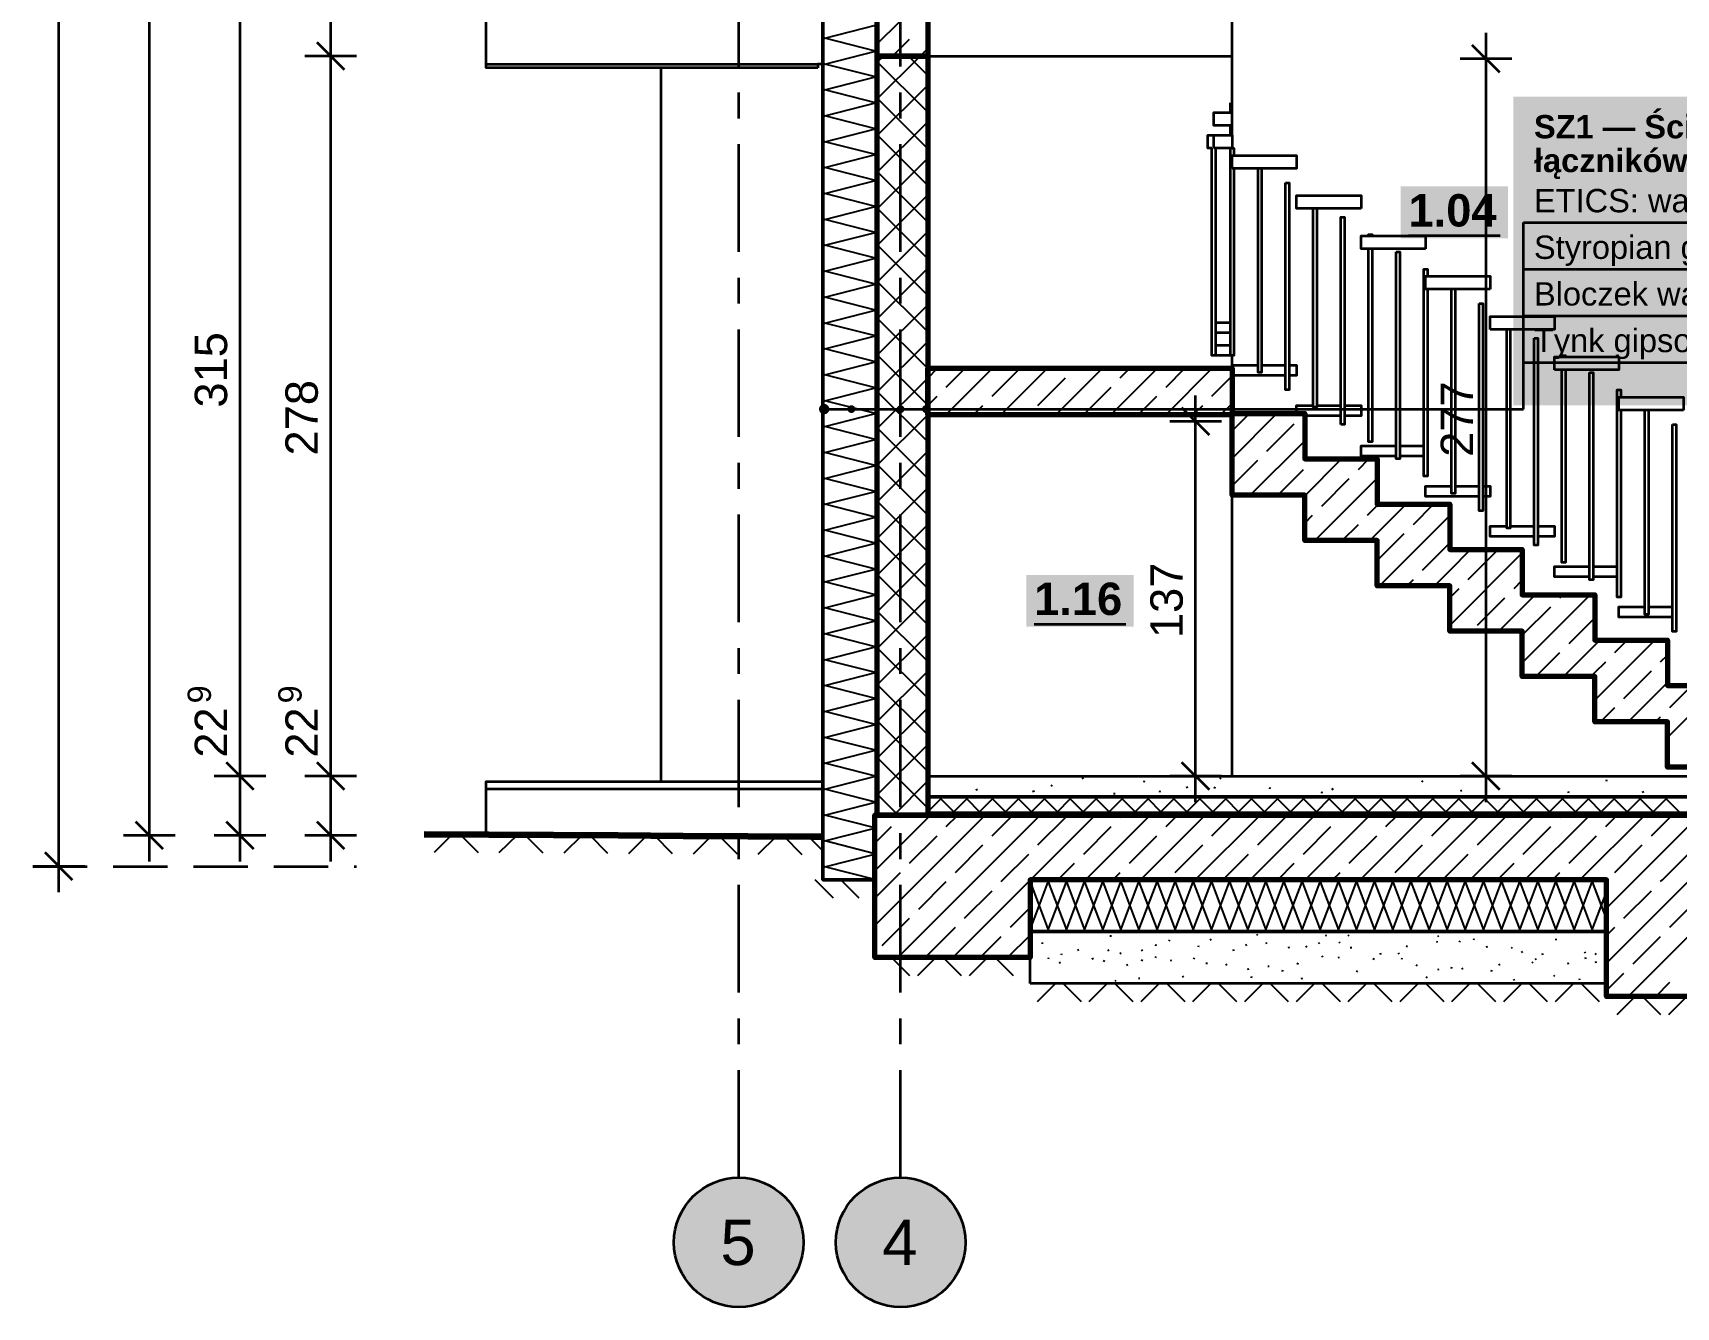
# Model space of a CAD drawing. Header units: metres. Extents: x -12.4 to 53.1, y -2.2 to 12.7.
# Drawn here: x -12.1 to -5.76, y -2.05 to 2.87 of the extents above; entities that cross this region are included whole.
import ezdxf

# ---------------------------------------------------------------- set-up
doc = ezdxf.new("R2010")
doc.units = ezdxf.units.M
doc.linetypes.add('KRESKOWA', pattern=[5.25, 4.2, -1.05])
doc.linetypes.add('PUNKTOWA', pattern=[10.5, 8.4, -1.05, 0, -1.05])
for name, color, linetype, lineweight in [('A-FUNDAMENTY', 7, 'Continuous', 50), ('A-IZOL-WODNA', 5, 'Continuous', 100), ('A-KRESKOWANIE', 8, 'Continuous', 18), ('A-MASKA', 7, 'Continuous', 18), ('A-OPISY', 2, 'Continuous', 25), ('A-OSIE', 1, 'PUNKTOWA', 25), ('A-POMIESZCZENIA', 2, 'Continuous', 25), ('A-SCIANY-IZOL', 4, 'Continuous', 35), ('A-SCIANY-KONSTR', 7, 'Continuous', 50), ('A-STROPY', 7, 'Continuous', 50), ('A-TEREN', 32, 'Continuous', 50), ('A-WARSTWY', 8, 'Continuous', 25), ('A-WIDOK', 7, 'Continuous', 25), ('A-WYMIARY', 1, 'Continuous', 25)]:
    doc.layers.add(name, color=color, linetype=linetype, lineweight=lineweight)
doc.styles.add('PL_ARIAL', font='arial.ttf')
doc.styles.add('PL_ARIAL_B', font='arialbd.ttf')

msp = doc.modelspace()

# ---------------------------------------------------------------- hatches: boundary and pattern name
at = {"layer": 'A-MASKA', "true_color": 0xffffff}
for points in [[(-6.3225, 2.4257), (-1.2278, 2.4257), (-1.2278, 2.5705), (-6.3225, 2.5705)], [(-6.3225, 2.2952), (-4.1576, 2.2952), (-4.1576, 2.44), (-6.3225, 2.44)], [(-6.3225, 2.1402), (-0.9696, 2.1402), (-0.9696, 2.285), (-6.3225, 2.285)], [(-6.3225, 1.9602), (-2.6744, 1.9602), (-2.6744, 2.105), (-6.3225, 2.105)], [(-6.3225, 1.7802), (-1.2272, 1.7802), (-1.2272, 1.925), (-6.3225, 1.925)], [(-6.3225, 1.6002), (-4.3537, 1.6002), (-4.3537, 1.745), (-6.3225, 1.745)]]:
    msp.add_hatch(color=7, dxfattribs=at).paths.add_polyline_path(points)
at = {"layer": 'A-OPISY', "true_color": 0xffffff}
msp.add_hatch(color=7, dxfattribs=at).paths.add_polyline_path([(-6.385, 1.4325), (-0.8871, 1.4325), (-0.8871, 2.6235), (-6.385, 2.6235)])
at = {"layer": 'A-OPISY', "true_color": 0x000000}
for points in [[(-9.025, 1.4175), (-9.0257, 1.4227), (-9.0277, 1.4275), (-9.0309, 1.4316), (-9.035, 1.4348), (-9.0398, 1.4368), (-9.045, 1.4375), (-9.0502, 1.4368), (-9.055, 1.4348), (-9.0591, 1.4316), (-9.0623, 1.4275), (-9.0643, 1.4227), (-9.065, 1.4175), (-9.0643, 1.4123), (-9.0623, 1.4075), (-9.0591, 1.4034), (-9.055, 1.4002), (-9.0502, 1.3982), (-9.045, 1.3975), (-9.0398, 1.3982), (-9.035, 1.4002), (-9.0309, 1.4034), (-9.0277, 1.4075), (-9.0257, 1.4123)], [(-9.03, 1.4175), (-9.0305, 1.4214), (-9.032, 1.425), (-9.0344, 1.4281), (-9.0375, 1.4305), (-9.0411, 1.432), (-9.045, 1.4325), (-9.0489, 1.432), (-9.0525, 1.4305), (-9.0556, 1.4281), (-9.058, 1.425), (-9.0595, 1.4214), (-9.06, 1.4175), (-9.0595, 1.4136), (-9.058, 1.41), (-9.0556, 1.4069), (-9.0525, 1.4045), (-9.0489, 1.403), (-9.045, 1.4025), (-9.0411, 1.403), (-9.0375, 1.4045), (-9.0344, 1.4069), (-9.032, 1.41), (-9.0305, 1.4136)], [(-8.925, 1.4175), (-8.9255, 1.4214), (-8.927, 1.425), (-8.9294, 1.4281), (-8.9325, 1.4305), (-8.9361, 1.432), (-8.94, 1.4325), (-8.9439, 1.432), (-8.9475, 1.4305), (-8.9506, 1.4281), (-8.953, 1.425), (-8.9545, 1.4214), (-8.955, 1.4175), (-8.9545, 1.4136), (-8.953, 1.41), (-8.9506, 1.4069), (-8.9475, 1.4045), (-8.9439, 1.403), (-8.94, 1.4025), (-8.9361, 1.403), (-8.9325, 1.4045), (-8.9294, 1.4069), (-8.927, 1.41), (-8.9255, 1.4136)], [(-8.735, 1.4175), (-8.7355, 1.4214), (-8.737, 1.425), (-8.7394, 1.4281), (-8.7425, 1.4305), (-8.7461, 1.432), (-8.75, 1.4325), (-8.7539, 1.432), (-8.7575, 1.4305), (-8.7606, 1.4281), (-8.763, 1.425), (-8.7645, 1.4214), (-8.765, 1.4175), (-8.7645, 1.4136), (-8.763, 1.41), (-8.7606, 1.4069), (-8.7575, 1.4045), (-8.7539, 1.403), (-8.75, 1.4025), (-8.7461, 1.403), (-8.7425, 1.4045), (-8.7394, 1.4069), (-8.737, 1.41), (-8.7355, 1.4136)], [(-8.6375, 1.4175), (-8.638, 1.4214), (-8.6395, 1.425), (-8.6419, 1.4281), (-8.645, 1.4305), (-8.6486, 1.432), (-8.6525, 1.4325), (-8.6564, 1.432), (-8.66, 1.4305), (-8.6631, 1.4281), (-8.6655, 1.425), (-8.667, 1.4214), (-8.6675, 1.4175), (-8.667, 1.4136), (-8.6655, 1.41), (-8.6631, 1.4069), (-8.66, 1.4045), (-8.6564, 1.403), (-8.6525, 1.4025), (-8.6486, 1.403), (-8.645, 1.4045), (-8.6419, 1.4069), (-8.6395, 1.41), (-8.638, 1.4136)]]:
    msp.add_hatch(color=7, dxfattribs=at).paths.add_polyline_path(points)
at = {"layer": 'A-OSIE', "true_color": 0xffffff}
for points in [[(-9.125, -1.8), (-9.1271, -1.7674), (-9.1335, -1.7353), (-9.144, -1.7043), (-9.1585, -1.675), (-9.1767, -1.6478), (-9.1982, -1.6232), (-9.2228, -1.6017), (-9.25, -1.5835), (-9.2793, -1.569), (-9.3103, -1.5585), (-9.3424, -1.5521), (-9.375, -1.55), (-9.4076, -1.5521), (-9.4397, -1.5585), (-9.4707, -1.569), (-9.5, -1.5835), (-9.5272, -1.6017), (-9.5518, -1.6232), (-9.5733, -1.6478), (-9.5915, -1.675), (-9.606, -1.7043), (-9.6165, -1.7353), (-9.6229, -1.7674), (-9.625, -1.8), (-9.6229, -1.8326), (-9.6165, -1.8647), (-9.606, -1.8957), (-9.5915, -1.925), (-9.5733, -1.9522), (-9.5518, -1.9768), (-9.5272, -1.9983), (-9.5, -2.0165), (-9.4707, -2.031), (-9.4397, -2.0415), (-9.4076, -2.0479), (-9.375, -2.05), (-9.3424, -2.0479), (-9.3103, -2.0415), (-9.2793, -2.031), (-9.25, -2.0165), (-9.2228, -1.9983), (-9.1982, -1.9768), (-9.1767, -1.9522), (-9.1585, -1.925), (-9.144, -1.8957), (-9.1335, -1.8647), (-9.1271, -1.8326)], [(-8.5, -1.8), (-8.5021, -1.7674), (-8.5085, -1.7353), (-8.519, -1.7043), (-8.5335, -1.675), (-8.5517, -1.6478), (-8.5732, -1.6232), (-8.5978, -1.6017), (-8.625, -1.5835), (-8.6543, -1.569), (-8.6853, -1.5585), (-8.7174, -1.5521), (-8.75, -1.55), (-8.7826, -1.5521), (-8.8147, -1.5585), (-8.8457, -1.569), (-8.875, -1.5835), (-8.9022, -1.6017), (-8.9268, -1.6232), (-8.9483, -1.6478), (-8.9665, -1.675), (-8.981, -1.7043), (-8.9915, -1.7353), (-8.9979, -1.7674), (-9, -1.8), (-8.9979, -1.8326), (-8.9915, -1.8647), (-8.981, -1.8957), (-8.9665, -1.925), (-8.9483, -1.9522), (-8.9268, -1.9768), (-8.9022, -1.9983), (-8.875, -2.0165), (-8.8457, -2.031), (-8.8147, -2.0415), (-8.7826, -2.0479), (-8.75, -2.05), (-8.7174, -2.0479), (-8.6853, -2.0415), (-8.6543, -2.031), (-8.625, -2.0165), (-8.5978, -1.9983), (-8.5732, -1.9768), (-8.5517, -1.9522), (-8.5335, -1.925), (-8.519, -1.8957), (-8.5085, -1.8647), (-8.5021, -1.8326)]]:
    msp.add_hatch(color=7, dxfattribs=at).paths.add_polyline_path(points)
at = {"layer": 'A-POMIESZCZENIA', "true_color": 0xffffff}
for points in [[(-6.8193, 2.0775), (-6.4057, 2.0775), (-6.4057, 2.2775), (-6.8193, 2.2775)], [(-8.2643, 0.5775), (-7.8507, 0.5775), (-7.8507, 0.7775), (-8.2643, 0.7775)]]:
    msp.add_hatch(color=7, dxfattribs=at).paths.add_polyline_path(points)

# ---------------------------------------------------------------- linework, layer by layer
at = {"layer": 'A-FUNDAMENTY', "lineweight": 70, "ltscale": 0.05}
msp.add_lwpolyline([(-4.225, -0.85), (-6.025, -0.85), (-6.025, -0.85), (-6.025, -0.85), (-6.025, -0.4), (-6.025, -0.4), (-6.025, -0.4), (-6.025, -0.4), (-6.025, -0.4), (-6.025, -0.4), (-6.025, -0.4), (-6.025, -0.4), (-6.025, -0.4), (-6.025, -0.4), (-6.025, -0.4), (-6.025, -0.4), (-6.025, -0.4), (-6.025, -0.4), (-6.025, -0.4), (-6.025, -0.4), (-6.025, -0.4), (-8.25, -0.4), (-8.25, -0.4), (-8.25, -0.4), (-8.25, -0.4), (-8.25, -0.4), (-8.25, -0.4), (-8.25, -0.4), (-8.25, -0.4), (-8.25, -0.4), (-8.25, -0.4), (-8.25, -0.4), (-8.25, -0.4), (-8.25, -0.4), (-8.25, -0.4), (-8.25, -0.4), (-8.25, -0.4), (-8.25, -0.4), (-8.25, -0.7), (-8.25, -0.7), (-8.25, -0.7), (-8.85, -0.7), (-8.85, -0.7), (-8.85, -0.7), (-8.85, -0.15), (-8.85, -0.15), (-8.85, -0.15), (0.1, -0.15)], dxfattribs=at)
at = {"layer": 'A-IZOL-WODNA', "lineweight": 140, "ltscale": 0.05}
msp.add_lwpolyline([(-8.645, -0.1475), (-0.105, -0.1475)], dxfattribs=at)
at = {"layer": 'A-KRESKOWANIE', "lineweight": 25, "ltscale": 0.05}
for points in [[(-8.84, 2.8273), (-8.6673, 3)], [(-8.85, -0.1994), (-9.0425, -0.15), (-8.8475, -0.1), (-9.0425, -0.05), (-8.8475, 0), (-9.0425, 0.05), (-8.8475, 0.1), (-9.0425, 0.15), (-8.8475, 0.2), (-9.0425, 0.25), (-8.8475, 0.3), (-9.0425, 0.35), (-8.8475, 0.4), (-9.0425, 0.45), (-8.8475, 0.5), (-9.0425, 0.55), (-8.8475, 0.6), (-9.0425, 0.65), (-8.8475, 0.7), (-9.0425, 0.75), (-8.8475, 0.8), (-9.0425, 0.85), (-8.8475, 0.9), (-9.0425, 0.95), (-8.8475, 1), (-9.0425, 1.05), (-8.8475, 1.1), (-9.0425, 1.15), (-8.8475, 1.2), (-9.0425, 1.25), (-8.8475, 1.3), (-9.0425, 1.35), (-8.8475, 1.4), (-9.0425, 1.45), (-8.8475, 1.5), (-9.0425, 1.55), (-8.8475, 1.6), (-9.0425, 1.65), (-8.8475, 1.7), (-9.0425, 1.75), (-8.8475, 1.8), (-9.0425, 1.85), (-8.8475, 1.9), (-9.0425, 1.95), (-8.8475, 2), (-9.0425, 2.05), (-8.8475, 2.1), (-9.0425, 2.15), (-8.8475, 2.2), (-9.0425, 2.25), (-8.8475, 2.3), (-9.0425, 2.35), (-8.8475, 2.4), (-9.0425, 2.45), (-8.8475, 2.5), (-9.0425, 2.55), (-8.8475, 2.6), (-9.0425, 2.65), (-8.8475, 2.7), (-9.0425, 2.75), (-8.8475, 2.8), (-9.0425, 2.85), (-8.8475, 2.9)], [(-8.7812, 2.78), (-8.7151, 2.8461)], [(-8.6751, 2.78), (-8.645, 2.8101)], [(-8.84, 2.6151), (-8.6751, 2.78)], [(-8.84, 2.7566), (-8.8166, 2.78)], [(-8.645, 2.5639), (-8.84, 2.7589)], [(-8.645, 2.7053), (-8.7197, 2.78)], [(-8.84, 2.4737), (-8.645, 2.6687)], [(-8.645, 2.4225), (-8.84, 2.6175)], [(-8.84, 2.3323), (-8.645, 2.5273)], [(-8.645, 2.281), (-8.84, 2.476)], [(-8.84, 2.1909), (-8.645, 2.3859)], [(-8.645, 2.1396), (-8.84, 2.3346)], [(-8.84, 2.0494), (-8.645, 2.2444)], [(-8.645, 1.9982), (-8.84, 2.1932)], [(-8.84, 1.908), (-8.645, 2.103)], [(-8.645, 1.8568), (-8.84, 2.0518)], [(-8.84, 1.7666), (-8.645, 1.9616)], [(-8.645, 1.7154), (-8.84, 1.9104)], [(-8.84, 1.6252), (-8.645, 1.8202)], [(-8.645, 1.5739), (-8.84, 1.7689)], [(-8.84, 1.4838), (-8.645, 1.6788)], [(-8.645, 1.4325), (-8.84, 1.6275)], [(-8.84, 1.3423), (-8.645, 1.5373)], [(-8.645, 1.5373), (-8.6073, 1.575)], [(-8.5752, 1.395), (-8.3952, 1.575)], [(-8.5737, 1.5026), (-8.5013, 1.575)], [(-8.3969, 1.4672), (-8.2908, 1.5733)], [(-8.3631, 1.395), (-8.1831, 1.575)], [(-8.2201, 1.4319), (-8.1141, 1.538)], [(-8.1509, 1.395), (-7.9709, 1.575)], [(-8.0787, 1.5733), (-8.077, 1.575)], [(-7.9388, 1.395), (-7.7588, 1.575)], [(-7.9019, 1.538), (-7.8649, 1.575)], [(-7.7267, 1.395), (-7.5467, 1.575)], [(-7.7251, 1.5026), (-7.6527, 1.575)], [(-7.5484, 1.4672), (-7.47, 1.5456)], [(-8.645, 1.2911), (-8.84, 1.4861)], [(-8.645, 1.4313), (-8.609, 1.4672)], [(-8.0433, 1.3965), (-7.9373, 1.5026)], [(-7.8327, 1.395), (-7.7605, 1.4672)], [(-8.84, 1.2009), (-8.645, 1.3959)], [(-8.4691, 1.395), (-8.4322, 1.4319)], [(-8.257, 1.395), (-8.2555, 1.3965)], [(-7.6206, 1.395), (-7.5837, 1.4319)], [(-7.5145, 1.395), (-7.47, 1.4395)], [(-7.47, 1.2274), (-7.2974, 1.4)], [(-7.47, 1.3335), (-7.4069, 1.3965)], [(-7.1948, 1.3965), (-7.1913, 1.4)], [(-8.645, 1.1497), (-8.84, 1.3447)], [(-7.3362, 1.2551), (-7.2302, 1.3612)], [(-7.4003, 1.085), (-7.19, 1.2953)], [(-8.84, 1.0595), (-8.645, 1.2545)], [(-7.47, 1.1213), (-7.3716, 1.2198)], [(-7.19, 1.0831), (-7.0481, 1.225)], [(-7.1595, 1.2198), (-7.1542, 1.225)], [(-6.9827, 1.1844), (-6.9421, 1.225)], [(-8.645, 1.0082), (-8.84, 1.2032)], [(-7.2942, 1.085), (-7.1948, 1.1844)], [(-7.151, 0.91), (-6.91, 1.151)], [(-7.1241, 1.043), (-7.018, 1.149)], [(-8.84, 0.9181), (-8.645, 1.1131)], [(-8.645, 0.8668), (-8.84, 1.0618)], [(-6.9473, 1.0076), (-6.91, 1.045)], [(-6.91, 0.9389), (-6.7989, 1.05)], [(-6.91, 1.045), (-6.905, 1.05)], [(-6.7705, 0.9723), (-6.6928, 1.05)], [(-8.84, 0.7767), (-8.645, 0.9717)], [(-7.19, 0.9771), (-7.1595, 1.0076)], [(-7.045, 0.91), (-6.9827, 0.9723)], [(-6.9018, 0.735), (-6.63, 1.0068)], [(-8.645, 0.7254), (-8.84, 0.9204)], [(-6.9389, 0.91), (-6.91, 0.9389)], [(-6.91, 0.8328), (-6.8059, 0.9369)], [(-6.7352, 0.7955), (-6.63, 0.9007)], [(-8.84, 0.6352), (-8.645, 0.8302)], [(-6.63, 0.7946), (-6.5496, 0.875)], [(-6.63, 0.5825), (-6.35, 0.8625)], [(-6.5584, 0.7601), (-6.4523, 0.8662)], [(-8.645, 0.584), (-8.84, 0.779)], [(-6.6896, 0.735), (-6.63, 0.7946)], [(-6.7957, 0.735), (-6.7705, 0.7601)], [(-6.63, 0.6886), (-6.5938, 0.7248)], [(-6.3816, 0.7248), (-6.35, 0.7564)], [(-6.35, 0.4382), (-6.0882, 0.7)], [(-6.35, 0.6504), (-6.3004, 0.7)], [(-6.2049, 0.6894), (-6.1943, 0.7)], [(-8.84, 0.4938), (-8.645, 0.6888)], [(-8.645, 0.4426), (-8.84, 0.6376)], [(-6.5231, 0.5834), (-6.417, 0.6894)], [(-6.4404, 0.56), (-6.35, 0.6504)], [(-6.3463, 0.548), (-6.2402, 0.6541)], [(-6.1695, 0.5127), (-6.07, 0.6122)], [(-8.84, 0.3524), (-8.645, 0.5474)], [(-6.07, 0.294), (-5.839, 0.525)], [(-6.07, 0.5061), (-6.0511, 0.525)], [(-5.9927, 0.4773), (-5.945, 0.525)], [(-8.645, 0.3011), (-8.84, 0.4961)], [(-6.2972, 0.385), (-6.2049, 0.4773)], [(-6.1911, 0.385), (-6.07, 0.5061)], [(-5.816, 0.4419), (-5.79, 0.4679)], [(-8.84, 0.211), (-8.645, 0.406)], [(-6.085, 0.385), (-6.07, 0.4)], [(-6.07, 0.4), (-6.0281, 0.4419)], [(-5.9574, 0.3005), (-5.8513, 0.4066)], [(-8.645, 0.1597), (-8.84, 0.3547)], [(-5.9418, 0.21), (-5.79, 0.3618)], [(-5.79, 0.1497), (-5.5897, 0.35)], [(-5.7806, 0.2652), (-5.6958, 0.35)], [(-8.84, 0.0695), (-8.645, 0.2645)], [(-6.0479, 0.21), (-5.9927, 0.2652)], [(-8.645, 0.0183), (-8.84, 0.2133)], [(-5.8358, 0.21), (-5.816, 0.2298)], [(-8.84, -0.0719), (-8.645, 0.1231)], [(-8.645, -0.1231), (-8.84, 0.0719)], [(-5.79, 0.0436), (-5.7806, 0.053)], [(-8.7767, -0.15), (-8.645, -0.0183)], [(-8.4597, -0.053), (-8.4531, -0.0506)], [(-8.2403, -0.0587), (-8.2338, -0.0562)], [(-8.1691, -0.0389), (-8.1652, -0.0331)], [(-8.0487, -0.0096), (-8.043, -0.0055)], [(-7.8056, -0.0214), (-7.8125, -0.0199)], [(-7.7457, -0.0609), (-7.7524, -0.059)], [(-7.6478, -0.0441), (-7.6414, -0.0412)], [(-7.5379, -0.0477), (-7.5356, -0.041)], [(-7.513, -0.0112), (-7.5179, -0.0062)], [(-7.3248, -0.0492), (-7.3239, -0.0422)], [(-7.1197, -0.0643), (-7.1265, -0.0629)], [(-7.0803, -0.0537), (-7.0837, -0.0476)], [(-6.7376, -0.0221), (-6.7335, -0.0164)], [(-6.5891, -0.0569), (-6.5829, -0.0536)], [(-6.1676, -0.0623), (-6.1746, -0.0616)], [(-6.0214, -0.0184), (-6.028, -0.0161)], [(-5.8818, -0.0639), (-5.8847, -0.0576)], [(-8.7595, -0.15), (-8.84, -0.0695)], [(-8.645, -0.1375), (-8.595, -0.0875), (-8.545, -0.1375), (-8.495, -0.0875), (-8.445, -0.1375), (-8.395, -0.0875), (-8.345, -0.1375), (-8.295, -0.0875), (-8.245, -0.1375), (-8.195, -0.0875), (-8.145, -0.1375), (-8.095, -0.0875), (-8.045, -0.1375), (-7.995, -0.0875), (-7.945, -0.1375), (-7.895, -0.0875), (-7.845, -0.1375), (-7.795, -0.0875), (-7.745, -0.1375), (-7.695, -0.0875), (-7.645, -0.1375), (-7.595, -0.0875), (-7.545, -0.1375), (-7.495, -0.0875), (-7.445, -0.1375), (-7.395, -0.0875), (-7.345, -0.1375), (-7.295, -0.0875), (-7.245, -0.1375), (-7.195, -0.0875), (-7.145, -0.1375), (-7.095, -0.0875), (-7.045, -0.1375), (-6.995, -0.0875), (-6.945, -0.1375), (-6.895, -0.0875), (-6.845, -0.1375), (-6.795, -0.0875), (-6.745, -0.1375), (-6.695, -0.0875), (-6.645, -0.1375), (-6.595, -0.0875), (-6.545, -0.1375), (-6.495, -0.0875), (-6.445, -0.1375), (-6.395, -0.0875), (-6.345, -0.1375), (-6.295, -0.0875), (-6.245, -0.1375), (-6.195, -0.0875), (-6.145, -0.1375), (-6.095, -0.0875), (-6.045, -0.1375), (-5.995, -0.0875), (-5.945, -0.1375), (-5.895, -0.0875), (-5.845, -0.1375), (-5.795, -0.0875), (-5.745, -0.1375)], [(-7.9282, -0.0669), (-7.9212, -0.0663)], [(-8.85, -0.3647), (-8.6353, -0.15)], [(-8.85, -0.1526), (-8.8474, -0.15)], [(-8.7504, -0.1591), (-8.7413, -0.15)], [(-8.6731, -0.4), (-8.4231, -0.15)], [(-8.5737, -0.1945), (-8.5292, -0.15)], [(-8.461, -0.4), (-8.211, -0.15)], [(-8.3969, -0.2298), (-8.3171, -0.15)], [(-8.2489, -0.4), (-7.9989, -0.15)], [(-8.2201, -0.2652), (-8.1141, -0.1591)], [(-8.0368, -0.4), (-7.7868, -0.15)], [(-7.9019, -0.1591), (-7.8928, -0.15)], [(-7.8246, -0.4), (-7.5746, -0.15)], [(-7.7251, -0.1945), (-7.6807, -0.15)], [(-7.6125, -0.4), (-7.3625, -0.15)], [(-7.5484, -0.2298), (-7.4686, -0.15)], [(-7.4004, -0.4), (-7.1504, -0.15)], [(-7.3716, -0.2652), (-7.2655, -0.1591)], [(-7.1882, -0.4), (-6.9382, -0.15)], [(-7.0534, -0.1591), (-7.0443, -0.15)], [(-6.9761, -0.4), (-6.7261, -0.15)], [(-6.8766, -0.1945), (-6.8322, -0.15)], [(-6.764, -0.4), (-6.514, -0.15)], [(-6.6998, -0.2298), (-6.62, -0.15)], [(-6.5518, -0.4), (-6.3018, -0.15)], [(-6.5231, -0.2652), (-6.417, -0.1591)], [(-6.3397, -0.4), (-6.0897, -0.15)], [(-6.2049, -0.1591), (-6.1958, -0.15)], [(-6.1276, -0.4), (-5.8776, -0.15)], [(-6.0281, -0.1945), (-5.9836, -0.15)], [(-5.9154, -0.4), (-5.6654, -0.15)], [(-5.8513, -0.2298), (-5.7715, -0.15)], [(-10.4796, -0.2243), (-10.5508, -0.2946)], [(-10.3801, -0.2956), (-10.4504, -0.2245)], [(-10.2296, -0.2258), (-10.3008, -0.2961)], [(-10.1301, -0.2971), (-10.2004, -0.226)], [(-9.9796, -0.2273), (-10.0508, -0.2976)], [(-9.8801, -0.2986), (-9.9504, -0.2275)], [(-9.7296, -0.2288), (-9.8008, -0.2991)], [(-9.6301, -0.3001), (-9.7004, -0.229)], [(-9.4796, -0.2303), (-9.5508, -0.3006)], [(-9.3801, -0.3016), (-9.4504, -0.2305)], [(-9.2296, -0.2318), (-9.3008, -0.3021)], [(-9.1301, -0.3031), (-9.2004, -0.232)], [(-9.05, -0.2886), (-9.1054, -0.2326)], [(-8.85, -0.2994), (-9.0425, -0.25), (-8.85, -0.2006)], [(-8.85, -0.2587), (-8.7858, -0.1945)], [(-8.7151, -0.3359), (-8.609, -0.2298)], [(-8.0433, -0.3005), (-7.9373, -0.1945)], [(-7.8666, -0.3359), (-7.7605, -0.2298)], [(-7.1948, -0.3005), (-7.0887, -0.1945)], [(-7.018, -0.3359), (-6.912, -0.2298)], [(-6.3463, -0.3005), (-6.2402, -0.1945)], [(-6.1695, -0.3359), (-6.0634, -0.2298)], [(-8.85, -0.3994), (-9.0425, -0.35), (-8.85, -0.3006)], [(-8.5383, -0.3712), (-8.4322, -0.2652)], [(-8.355, -0.4), (-8.2555, -0.3005)], [(-7.6898, -0.3712), (-7.5837, -0.2652)], [(-7.5064, -0.4), (-7.4069, -0.3005)], [(-6.8413, -0.3712), (-6.7352, -0.2652)], [(-6.6579, -0.4), (-6.5584, -0.3005)], [(-5.9927, -0.3712), (-5.8867, -0.2652)], [(-5.8094, -0.4), (-5.7099, -0.3005)], [(-8.7792, -0.4), (-8.7504, -0.3712)], [(-8.1428, -0.4), (-8.0787, -0.3359)], [(-7.9307, -0.4), (-7.9019, -0.3712)], [(-7.2943, -0.4), (-7.2302, -0.3359)], [(-7.0822, -0.4), (-7.0534, -0.3712)], [(-6.4458, -0.4), (-6.3816, -0.3359)], [(-6.2336, -0.4), (-6.2049, -0.3712)], [(-9.0096, -0.4707), (-9.0804, -0.4)], [(-8.9096, -0.4707), (-8.9804, -0.4)], [(-8.85, -0.5769), (-8.6731, -0.4)], [(-8.85, -0.4708), (-8.7792, -0.4)], [(-8.761, -0.7), (-8.461, -0.4)], [(-8.6797, -0.5127), (-8.5737, -0.4066)], [(-8.5489, -0.7), (-8.25, -0.4011)], [(-8.503, -0.548), (-8.3969, -0.4419)], [(-8.3615, -0.4066), (-8.355, -0.4)], [(-8.25, -0.5927), (-8.18, -0.4075), (-8.11, -0.5927), (-8.04, -0.4075), (-7.97, -0.5927), (-7.9, -0.4075), (-7.83, -0.5927), (-7.76, -0.4075), (-7.69, -0.5927), (-7.62, -0.4075), (-7.55, -0.5927), (-7.48, -0.4075), (-7.41, -0.5927), (-7.34, -0.4075), (-7.27, -0.5927), (-7.2, -0.4075), (-7.13, -0.5927), (-7.06, -0.4075), (-6.99, -0.5927), (-6.92, -0.4075), (-6.85, -0.5927), (-6.78, -0.4075), (-6.71, -0.5927), (-6.64, -0.4075), (-6.57, -0.5927), (-6.5, -0.4075), (-6.43, -0.5927), (-6.36, -0.4075), (-6.29, -0.5927), (-6.22, -0.4075), (-6.15, -0.5927), (-6.08, -0.4075), (-6.025, -0.553)], [(-8.25, -0.4075), (-8.18, -0.5927), (-8.11, -0.4075), (-8.04, -0.5927), (-7.97, -0.4075), (-7.9, -0.5927), (-7.83, -0.4075), (-7.76, -0.5927), (-7.69, -0.4075), (-7.62, -0.5927), (-7.55, -0.4075), (-7.48, -0.5927), (-7.41, -0.4075), (-7.34, -0.5927), (-7.27, -0.4075), (-7.2, -0.5927), (-7.13, -0.4075), (-7.06, -0.5927), (-6.99, -0.4075), (-6.92, -0.5927), (-6.85, -0.4075), (-6.78, -0.5927), (-6.71, -0.4075), (-6.64, -0.5927), (-6.57, -0.4075), (-6.5, -0.5927), (-6.43, -0.4075), (-6.36, -0.5927), (-6.29, -0.4075), (-6.22, -0.5927), (-6.15, -0.4075), (-6.08, -0.5927), (-6.025, -0.4472)], [(-6.025, -0.7217), (-5.7033, -0.4)], [(-6.025, -0.5096), (-5.9154, -0.4)], [(-5.9574, -0.548), (-5.8513, -0.4419)], [(-5.9412, -0.85), (-5.4912, -0.4)], [(-5.816, -0.4066), (-5.8094, -0.4)], [(-8.3262, -0.5834), (-8.25, -0.5072)], [(-5.7806, -0.5834), (-5.6745, -0.4773)], [(-8.8212, -0.6541), (-8.7151, -0.548)], [(-8.6444, -0.6894), (-8.5383, -0.5834)], [(-8.4428, -0.7), (-8.3615, -0.6187)], [(-8.3368, -0.7), (-8.25, -0.6132)], [(-7.942, -0.6162), (-7.936, -0.6157)], [(-7.7129, -0.6367), (-7.7103, -0.6312)], [(-7.5511, -0.6337), (-7.5544, -0.6286)], [(-7.3754, -0.6135), (-7.3705, -0.6099)], [(-7.1098, -0.6154), (-7.1041, -0.6136)], [(-7.0182, -0.6173), (-7.0226, -0.6133)], [(-6.6766, -0.6188), (-6.6717, -0.6153)], [(-6.5369, -0.6322), (-6.5355, -0.6264)], [(-6.2198, -0.6334), (-6.2188, -0.6275)], [(-6.025, -0.6156), (-5.9927, -0.5834)], [(-5.922, -0.7248), (-5.816, -0.6187)], [(-8.2024, -0.6474), (-8.2028, -0.6414)], [(-8.1284, -0.69), (-8.1278, -0.684)], [(-8.0671, -0.6719), (-8.0618, -0.6691)], [(-7.9459, -0.6756), (-7.9495, -0.6708)], [(-7.9041, -0.685), (-7.8988, -0.6822)], [(-7.8165, -0.6749), (-7.82, -0.67)], [(-7.7613, -0.6532), (-7.7672, -0.6524)], [(-7.7656, -0.701), (-7.7631, -0.6955)], [(-7.6005, -0.6589), (-7.5984, -0.6533)], [(-7.4675, -0.6717), (-7.4617, -0.6701)], [(-7.4186, -0.6518), (-7.413, -0.6495)], [(-7.3362, -0.6468), (-7.3394, -0.6417)], [(-7.2533, -0.6617), (-7.2474, -0.6605)], [(-7.1821, -0.6616), (-7.1855, -0.6566)], [(-7.1328, -0.6477), (-7.1356, -0.6424)], [(-7.12, -0.6986), (-7.1224, -0.6931)], [(-7.0538, -0.645), (-7.0576, -0.6404)], [(-7.0082, -0.6627), (-7.0142, -0.6626)], [(-6.8963, -0.6894), (-6.897, -0.6834)], [(-6.826, -0.6874), (-6.8279, -0.6817)], [(-6.7928, -0.6585), (-6.7983, -0.6561)], [(-6.6757, -0.6404), (-6.6816, -0.639)], [(-6.5922, -0.641), (-6.5899, -0.6354)], [(-6.4862, -0.662), (-6.4873, -0.6561)], [(-6.3879, -0.6653), (-6.3921, -0.661)], [(-6.3496, -0.6815), (-6.353, -0.6766)], [(-6.2746, -0.6866), (-6.2687, -0.6858)], [(-6.106, -0.6833), (-6.1086, -0.6779)], [(-6.0636, -0.6888), (-6.0683, -0.685)], [(-8.7146, -0.7707), (-8.7854, -0.7)], [(-8.6146, -0.7), (-8.6854, -0.7707)], [(-8.5146, -0.7707), (-8.5854, -0.7)], [(-8.4146, -0.7), (-8.4854, -0.7707)], [(-8.3146, -0.7707), (-8.3854, -0.7)], [(-8.1785, -0.7054), (-8.1784, -0.6994)], [(-8.1378, -0.7203), (-8.1325, -0.7175)], [(-8.0072, -0.7071), (-8.0096, -0.7015)], [(-7.962, -0.7149), (-7.9678, -0.7132)], [(-7.8786, -0.7296), (-7.8732, -0.7271)], [(-7.8186, -0.7137), (-7.8164, -0.7081)], [(-7.7081, -0.7119), (-7.7025, -0.7097)], [(-7.6176, -0.7066), (-7.615, -0.7011)], [(-7.5679, -0.7256), (-7.5674, -0.7196)], [(-7.4905, -0.7305), (-7.4941, -0.7258)], [(-7.4106, -0.7446), (-7.4047, -0.7434)], [(-7.3268, -0.7352), (-7.3328, -0.7347)], [(-7.2764, -0.7536), (-7.2747, -0.7478)], [(-7.2175, -0.7267), (-7.2155, -0.7211)], [(-7.0614, -0.6994), (-7.0555, -0.6987)], [(-6.9853, -0.7548), (-6.9902, -0.7513)], [(-6.9211, -0.7073), (-6.9268, -0.7053)], [(-6.8157, -0.7067), (-6.814, -0.7009)], [(-6.7552, -0.7315), (-6.7603, -0.7283)], [(-6.6766, -0.746), (-6.6706, -0.7453)], [(-6.6234, -0.7422), (-6.622, -0.7363)], [(-6.58, -0.7466), (-6.5831, -0.7414)], [(-6.4653, -0.7532), (-6.4711, -0.7518)], [(-6.4402, -0.7299), (-6.4354, -0.7262)], [(-6.3123, -0.7206), (-6.3082, -0.7162)], [(-6.3004, -0.7065), (-6.2947, -0.7047)], [(-6.1719, -0.7268), (-6.1726, -0.7208)], [(-6.1082, -0.7019), (-6.1023, -0.7011)], [(-6.0652, -0.7212), (-6.0657, -0.7153)], [(-6.025, -0.8278), (-5.9574, -0.7601)], [(-8.1521, -0.8002), (-8.2229, -0.8709)], [(-8.0521, -0.8709), (-8.1229, -0.8002)], [(-7.9521, -0.8002), (-8.0229, -0.8709)], [(-7.8521, -0.8709), (-7.9229, -0.8002)], [(-7.9178, -0.7923), (-7.9222, -0.7882)], [(-7.8262, -0.7811), (-7.8321, -0.7805)], [(-7.7521, -0.8002), (-7.8229, -0.8709)], [(-7.6521, -0.8709), (-7.7229, -0.8002)], [(-7.6584, -0.7775), (-7.6619, -0.7726)], [(-7.5521, -0.8002), (-7.6229, -0.8709)], [(-7.4521, -0.8709), (-7.5229, -0.8002)], [(-7.3521, -0.8002), (-7.4229, -0.8709)], [(-7.3954, -0.7786), (-7.3945, -0.7726)], [(-7.2521, -0.8709), (-7.3229, -0.8002)], [(-7.1521, -0.8002), (-7.2229, -0.8709)], [(-7.2001, -0.7846), (-7.2007, -0.7786)], [(-7.0521, -0.8709), (-7.1229, -0.8002)], [(-6.9521, -0.8002), (-7.0229, -0.8709)], [(-6.8521, -0.8709), (-6.9229, -0.8002)], [(-6.7521, -0.8002), (-6.8229, -0.8709)], [(-6.6521, -0.8709), (-6.7229, -0.8002)], [(-6.7165, -0.779), (-6.7205, -0.7745)], [(-6.5521, -0.8002), (-6.6229, -0.8709)], [(-6.4521, -0.8709), (-6.5229, -0.8002)], [(-6.3521, -0.8002), (-6.4229, -0.8709)], [(-6.3801, -0.7893), (-6.3827, -0.7839)], [(-6.2521, -0.8709), (-6.3229, -0.8002)], [(-6.2286, -0.7726), (-6.2249, -0.7679)], [(-6.1521, -0.8002), (-6.2229, -0.8709)], [(-6.128, -0.7881), (-6.1286, -0.7821)], [(-6.0521, -0.8709), (-6.1229, -0.8002)], [(-5.8351, -0.85), (-5.7806, -0.7955)], [(-5.9146, -0.85), (-5.9854, -0.9207)], [(-5.8146, -0.9207), (-5.8854, -0.85)], [(-5.7146, -0.85), (-5.7854, -0.9207)]]:
    msp.add_lwpolyline(points, dxfattribs=at)
at = {"layer": 'A-OPISY', "lineweight": 35, "ltscale": 0.05}
for points in [[(-6.345, 1.4175), (-6.345, 2.1375)], [(-6.345, 2.1375), (-0.9271, 2.1375)], [(-6.345, 1.9575), (-0.9271, 1.9575)], [(-6.345, 1.7775), (-0.9271, 1.7775)], [(-6.345, 1.5975), (-0.9271, 1.5975)], [(-9.045, 1.4175), (-6.345, 1.4175)]]:
    msp.add_lwpolyline(points, dxfattribs=at)
at = {"layer": 'A-OSIE', "linetype": 'PUNKTOWA', "lineweight": 35, "ltscale": 0.049404, "flags": 128}
for points in [[(-9.375, -1.55), (-9.375, 10.796)], [(-8.75, -1.55), (-8.75, 10.796)]]:
    msp.add_lwpolyline(points, dxfattribs=at)
at = {"layer": 'A-OSIE', "linetype": 'Continuous', "lineweight": 35, "ltscale": 0.05}
for centre in [(-9.375, -1.8), (-8.75, -1.8)]:
    msp.add_circle(centre, 0.25, dxfattribs=at)
at = {"layer": 'A-POMIESZCZENIA', "lineweight": 35, "ltscale": 0.05}
for points in [[(-6.7893, 2.0875), (-6.4357, 2.0875)], [(-8.2343, 0.5875), (-7.8807, 0.5875)]]:
    msp.add_lwpolyline(points, dxfattribs=at)
at = {"layer": 'A-SCIANY-IZOL', "lineweight": 50, "ltscale": 0.05}
msp.add_lwpolyline([(-8.84, 6.15), (-8.84, -0.15), (-8.84, -0.15), (-8.84, -0.15), (-8.85, -0.15), (-8.85, -0.15), (-8.85, -0.15), (-8.85, -0.15), (-8.85, -0.15), (-8.85, -0.15), (-8.85, -0.15), (-8.85, -0.15), (-8.85, -0.15), (-8.85, -0.15), (-8.85, -0.15), (-8.85, -0.15), (-8.85, -0.15), (-8.85, -0.15), (-8.85, -0.15), (-8.85, -0.15), (-8.85, -0.15), (-8.85, -0.4), (-8.85, -0.4), (-8.85, -0.4), (-9.05, -0.4), (-9.05, -0.4), (-9.05, -0.4), (-9.05, 6.15)], dxfattribs=at)
for points in [[(-8.645, -0.145), (-8.645, -0.145), (-8.645, -0.08), (-8.645, -0.08), (-8.645, -0.08), (-0.105, -0.08), (-0.105, -0.08), (-0.105, -0.08), (-0.105, -0.145), (-0.105, -0.145), (-0.105, -0.145), (-8.645, -0.145)], [(-8.25, -0.6002), (-8.25, -0.6002), (-8.25, -0.4), (-8.25, -0.4), (-8.25, -0.4), (-6.025, -0.4), (-6.025, -0.4), (-6.025, -0.4), (-6.025, -0.6002), (-6.025, -0.6002), (-6.025, -0.6002), (-8.25, -0.6002)]]:
    msp.add_lwpolyline(points, close=True, dxfattribs=at)
at = {"layer": 'A-SCIANY-KONSTR', "lineweight": 70, "ltscale": 0.05}
msp.add_lwpolyline([(-8.84, -0.15), (-8.84, -0.15), (-8.84, 2.78), (-8.84, 2.78), (-8.84, 2.78), (-8.645, 2.78), (-8.645, 2.78), (-8.645, 2.78), (-8.645, -0.15), (-8.645, -0.15), (-8.645, -0.15), (-8.84, -0.15)], close=True, dxfattribs=at)
msp.add_lwpolyline([(-5.51, 0.035), (-5.79, 0.035), (-5.79, 0.035), (-5.79, 0.035), (-5.79, 0.21), (-5.79, 0.21), (-5.79, 0.21), (-5.79, 0.21), (-5.79, 0.21), (-5.79, 0.21), (-5.79, 0.21), (-5.79, 0.21), (-5.79, 0.21), (-5.79, 0.21), (-5.79, 0.21), (-5.79, 0.21), (-5.79, 0.21), (-5.79, 0.21), (-5.79, 0.21), (-5.79, 0.21), (-5.79, 0.21), (-6.07, 0.21), (-6.07, 0.21), (-6.07, 0.21), (-6.07, 0.385), (-6.07, 0.385), (-6.07, 0.385), (-6.07, 0.385), (-6.07, 0.385), (-6.07, 0.385), (-6.07, 0.385), (-6.07, 0.385), (-6.07, 0.385), (-6.07, 0.385), (-6.07, 0.385), (-6.07, 0.385), (-6.07, 0.385), (-6.07, 0.385), (-6.07, 0.385), (-6.07, 0.385), (-6.07, 0.385), (-6.35, 0.385), (-6.35, 0.385), (-6.35, 0.385), (-6.35, 0.56), (-6.35, 0.56), (-6.35, 0.56), (-6.35, 0.56), (-6.35, 0.56), (-6.35, 0.56), (-6.35, 0.56), (-6.35, 0.56), (-6.35, 0.56), (-6.35, 0.56), (-6.35, 0.56), (-6.35, 0.56), (-6.35, 0.56), (-6.35, 0.56), (-6.35, 0.56), (-6.35, 0.56), (-6.35, 0.56), (-6.63, 0.56), (-6.63, 0.56), (-6.63, 0.56), (-6.63, 0.735), (-6.63, 0.735), (-6.63, 0.735), (-6.63, 0.735), (-6.63, 0.735), (-6.63, 0.735), (-6.63, 0.735), (-6.63, 0.735), (-6.63, 0.735), (-6.63, 0.735), (-6.63, 0.735), (-6.63, 0.735), (-6.63, 0.735), (-6.63, 0.735), (-6.63, 0.735), (-6.63, 0.735), (-6.63, 0.735), (-6.91, 0.735), (-6.91, 0.735), (-6.91, 0.735), (-6.91, 0.91), (-6.91, 0.91), (-6.91, 0.91), (-6.91, 0.91), (-6.91, 0.91), (-6.91, 0.91), (-6.91, 0.91), (-6.91, 0.91), (-6.91, 0.91), (-6.91, 0.91), (-6.91, 0.91), (-6.91, 0.91), (-6.91, 0.91), (-6.91, 0.91), (-6.91, 0.91), (-6.91, 0.91), (-6.91, 0.91), (-7.19, 0.91), (-7.19, 0.91), (-7.19, 0.91), (-7.19, 1.085), (-7.19, 1.085), (-7.19, 1.085), (-7.19, 1.085), (-7.19, 1.085), (-7.19, 1.085), (-7.19, 1.085), (-7.19, 1.085), (-7.19, 1.085), (-7.19, 1.085), (-7.19, 1.085), (-7.19, 1.085), (-7.19, 1.085), (-7.19, 1.085), (-7.19, 1.085), (-7.19, 1.085), (-7.19, 1.085), (-7.47, 1.085), (-7.47, 1.085), (-7.47, 1.085), (-7.47, 1.395), (-7.47, 1.395), (-7.47, 1.395), (-7.47, 1.395), (-7.47, 1.395), (-7.47, 1.395), (-7.47, 1.395), (-7.47, 1.395), (-7.47, 1.395), (-7.47, 1.395), (-7.47, 1.395), (-7.47, 1.395), (-7.47, 1.395), (-7.47, 1.395), (-7.47, 1.395), (-7.47, 1.395), (-7.47, 1.395), (-8.645, 1.395), (-8.645, 1.395), (-8.645, 1.395), (-8.645, 1.575), (-8.645, 1.575), (-8.645, 1.575), (-7.47, 1.575), (-7.47, 1.575), (-7.47, 1.575), (-7.47, 1.4), (-7.47, 1.4), (-7.47, 1.4), (-7.47, 1.4), (-7.47, 1.4), (-7.47, 1.4), (-7.47, 1.4), (-7.47, 1.4), (-7.47, 1.4), (-7.47, 1.4), (-7.47, 1.4), (-7.47, 1.4), (-7.47, 1.4), (-7.47, 1.4), (-7.47, 1.4), (-7.47, 1.4), (-7.47, 1.4), (-7.19, 1.4), (-7.19, 1.4), (-7.19, 1.4), (-7.19, 1.225), (-7.19, 1.225), (-7.19, 1.225), (-7.19, 1.225), (-7.19, 1.225), (-7.19, 1.225), (-7.19, 1.225), (-7.19, 1.225), (-7.19, 1.225), (-7.19, 1.225), (-7.19, 1.225), (-7.19, 1.225), (-7.19, 1.225), (-7.19, 1.225), (-7.19, 1.225), (-7.19, 1.225), (-7.19, 1.225), (-6.91, 1.225), (-6.91, 1.225), (-6.91, 1.225), (-6.91, 1.05), (-6.91, 1.05), (-6.91, 1.05), (-6.91, 1.05), (-6.91, 1.05), (-6.91, 1.05), (-6.91, 1.05), (-6.91, 1.05), (-6.91, 1.05), (-6.91, 1.05), (-6.91, 1.05), (-6.91, 1.05), (-6.91, 1.05), (-6.91, 1.05), (-6.91, 1.05), (-6.91, 1.05), (-6.91, 1.05), (-6.63, 1.05), (-6.63, 1.05), (-6.63, 1.05), (-6.63, 0.875), (-6.63, 0.875), (-6.63, 0.875), (-6.63, 0.875), (-6.63, 0.875), (-6.63, 0.875), (-6.63, 0.875), (-6.63, 0.875), (-6.63, 0.875), (-6.63, 0.875), (-6.63, 0.875), (-6.63, 0.875), (-6.63, 0.875), (-6.63, 0.875), (-6.63, 0.875), (-6.63, 0.875), (-6.63, 0.875), (-6.35, 0.875), (-6.35, 0.875), (-6.35, 0.875), (-6.35, 0.7), (-6.35, 0.7), (-6.35, 0.7), (-6.35, 0.7), (-6.35, 0.7), (-6.35, 0.7), (-6.35, 0.7), (-6.35, 0.7), (-6.35, 0.7), (-6.35, 0.7), (-6.35, 0.7), (-6.35, 0.7), (-6.35, 0.7), (-6.35, 0.7), (-6.35, 0.7), (-6.35, 0.7), (-6.35, 0.7), (-6.07, 0.7), (-6.07, 0.7), (-6.07, 0.7), (-6.07, 0.525), (-6.07, 0.525), (-6.07, 0.525), (-6.07, 0.525), (-6.07, 0.525), (-6.07, 0.525), (-6.07, 0.525), (-6.07, 0.525), (-6.07, 0.525), (-6.07, 0.525), (-6.07, 0.525), (-6.07, 0.525), (-6.07, 0.525), (-6.07, 0.525), (-6.07, 0.525), (-6.07, 0.525), (-6.07, 0.525), (-5.79, 0.525), (-5.79, 0.525), (-5.79, 0.525), (-5.79, 0.35), (-5.79, 0.35), (-5.79, 0.35), (-5.79, 0.35), (-5.79, 0.35), (-5.79, 0.35), (-5.79, 0.35), (-5.79, 0.35), (-5.79, 0.35), (-5.79, 0.35), (-5.79, 0.35), (-5.79, 0.35), (-5.79, 0.35), (-5.79, 0.35), (-5.79, 0.35), (-5.79, 0.35), (-5.79, 0.35), (-5.51, 0.35)], dxfattribs=at)
at = {"layer": 'A-STROPY', "lineweight": 70, "ltscale": 0.05}
msp.add_lwpolyline([(-8.84, 2.78), (-8.84, 2.78), (-8.84, 3), (-8.84, 3), (-8.84, 3), (-8.645, 3), (-8.645, 3), (-8.645, 3), (-8.645, 2.78), (-8.645, 2.78), (-8.645, 2.78), (-8.84, 2.78)], close=True, dxfattribs=at)
at = {"layer": 'A-TEREN', "lineweight": 140, "ltscale": 0.05}
msp.add_lwpolyline([(-10.59, -0.2237), (-10.34, -0.2252), (-10.09, -0.2267), (-9.84, -0.2282), (-9.59, -0.2297), (-9.34, -0.2312), (-9.09, -0.2327), (-9.051, -0.2329)], dxfattribs=at)
at = {"layer": 'A-WARSTWY', "lineweight": 35, "ltscale": 0.05}
msp.add_lwpolyline([(-0.105, -0.08), (-8.645, -0.08), (-8.645, -0.08), (-8.645, -0.08), (-8.645, 0), (-8.645, 0), (-8.645, 0), (-5.51, 0)], dxfattribs=at)
msp.add_lwpolyline([(-8.25, -0.8002), (-8.25, -0.8002), (-8.25, -0.6002), (-8.25, -0.6002), (-8.25, -0.6002), (-6.025, -0.6002), (-6.025, -0.6002), (-6.025, -0.6002), (-6.025, -0.8002), (-6.025, -0.8002), (-6.025, -0.8002), (-8.25, -0.8002)], close=True, dxfattribs=at)
at = {"layer": 'A-WIDOK', "lineweight": 35, "ltscale": 0.05}
for points in [[(-7.47, 2.4754), (-7.47, 3), (-7.47, 4.2346)], [(-10.35, 2.7504), (-10.35, 2.9996)], [(-9.07, 2.735), (-10.35, 2.735), (-10.35, 2.75), (-9.07, 2.75), (-9.07, 2.735)], [(-9.675, -0.0196), (-9.675, 2.7346)], [(-9.0504, 2.75), (-9.0696, 2.75)], [(-8.6446, 2.78), (-7.4704, 2.78)], [(-7.4704, 2.5125), (-7.541, 2.5125), (-7.541, 2.5625), (-7.4704, 2.5625)], [(-7.477, 2.5629), (-7.477, 2.6)], [(-7.5484, 2.425), (-7.5635, 2.425), (-7.5635, 2.475), (-7.5414, 2.475)], [(-7.541, 2.425), (-7.541, 2.475), (-7.47, 2.475), (-7.47, 2.425), (-7.541, 2.425)], [(-7.477, 2.4754), (-7.477, 2.5121)], [(-7.534, 2.4246), (-7.534, 1.625), (-7.548, 1.625), (-7.548, 2.425)], [(-7.463, 2.3468), (-7.463, 1.625), (-7.477, 1.625), (-7.477, 2.4246)], [(-7.4696, 2.425), (-7.463, 2.425), (-7.463, 2.3976)], [(-7.47, 2.3472), (-7.47, 2.3972), (-7.2211, 2.3972), (-7.2211, 2.3472), (-7.47, 2.3472)], [(-7.3563, 2.3468), (-7.3563, 1.5583), (-7.3703, 1.5583), (-7.3703, 2.3468)], [(-7.2637, 2.2917), (-7.2497, 2.2917), (-7.2497, 1.4917), (-7.2637, 1.4917), (-7.2637, 2.2917)], [(-6.9722, 2.1917), (-7.2211, 2.1917), (-7.2211, 2.2417), (-6.9722, 2.2417), (-6.9722, 2.1917)], [(-7.143, 2.1913), (-7.143, 1.425), (-7.157, 1.425), (-7.157, 2.1913)], [(-7.0503, 1.3583), (-7.0503, 2.1583), (-7.0363, 2.1583), (-7.0363, 1.3583), (-7.0503, 1.3583)], [(-6.7233, 2.0361), (-6.9722, 2.0361), (-6.9722, 2.0861), (-6.7233, 2.0861), (-6.7233, 2.0361)], [(-6.9437, 2.0865), (-6.9437, 2.0917), (-6.9297, 2.0917), (-6.9297, 2.0865)], [(-6.9297, 2.0357), (-6.9297, 1.2917), (-6.9437, 1.2917), (-6.9437, 2.0357)], [(-6.837, 2.025), (-6.823, 2.025), (-6.823, 1.225), (-6.837, 1.225), (-6.837, 2.025)], [(-6.7163, 1.8802), (-6.7163, 1.1583), (-6.7303, 1.1583), (-6.7303, 1.9583), (-6.7163, 1.9583), (-6.7163, 1.931)], [(-6.4744, 1.8806), (-6.7233, 1.8806), (-6.7233, 1.9306), (-6.4744, 1.9306), (-6.4744, 1.8806)], [(-6.6097, 1.8802), (-6.6097, 1.0917), (-6.6237, 1.0917), (-6.6237, 1.8802)], [(-6.517, 1.825), (-6.503, 1.825), (-6.503, 1.025), (-6.517, 1.025), (-6.517, 1.825)], [(-7.5336, 1.7525), (-7.4774, 1.7525)], [(-6.4744, 1.725), (-6.4744, 1.775), (-6.2256, 1.775), (-6.2256, 1.725), (-6.4744, 1.725)], [(-6.3963, 1.7246), (-6.3963, 0.9583), (-6.4103, 0.9583), (-6.4103, 1.7246)], [(-7.4774, 1.7125), (-7.5336, 1.7125)], [(-7.5336, 1.665), (-7.4774, 1.665)], [(-6.3037, 1.6917), (-6.2897, 1.6917), (-6.2897, 0.8917), (-6.3037, 0.8917), (-6.3037, 1.6917)], [(-7.4774, 1.625), (-7.5336, 1.625)], [(-7.47, 1.5876), (-7.47, 1.6246)], [(-7.47, 1.5754), (-7.47, 1.5872), (-7.3707, 1.5872)], [(-7.3559, 1.5872), (-7.2641, 1.5872)], [(-7.2493, 1.5872), (-7.2211, 1.5872), (-7.2211, 1.5472), (-7.2493, 1.5472)], [(-6.2256, 1.5694), (-6.2256, 1.6194), (-5.9767, 1.6194), (-5.9767, 1.5694), (-6.2256, 1.5694)], [(-6.197, 1.6198), (-6.197, 1.625), (-6.183, 1.625), (-6.183, 1.6198)], [(-7.2641, 1.5472), (-7.4696, 1.5472)], [(-6.183, 1.569), (-6.183, 0.825), (-6.197, 0.825), (-6.197, 1.569)], [(-6.0903, 1.5583), (-6.0763, 1.5583), (-6.0763, 0.7583), (-6.0903, 0.7583), (-6.0903, 1.5583)], [(-5.9697, 1.4135), (-5.9697, 0.6917), (-5.9837, 0.6917), (-5.9837, 1.4917), (-5.9697, 1.4917), (-5.9697, 1.4643)], [(-5.7278, 1.4139), (-5.9767, 1.4139), (-5.9767, 1.4639), (-5.7278, 1.4639), (-5.7278, 1.4139)], [(-7.2211, 1.4004), (-7.2211, 1.4317), (-7.1574, 1.4317)], [(-7.1426, 1.4317), (-7.0507, 1.4317)], [(-7.0359, 1.4317), (-6.9722, 1.4317), (-6.9722, 1.3917), (-7.0359, 1.3917)], [(-5.863, 1.4135), (-5.863, 0.625), (-5.877, 0.625), (-5.877, 1.4135)], [(-7.0507, 1.3917), (-7.1896, 1.3917)], [(-5.7703, 1.3583), (-5.7563, 1.3583), (-5.7563, 0.5583), (-5.7703, 0.5583), (-5.7703, 1.3583)], [(-6.8374, 1.2361), (-6.9722, 1.2361), (-6.9722, 1.2761), (-6.8374, 1.2761)], [(-6.8226, 1.2761), (-6.7307, 1.2761)], [(-6.7307, 1.2361), (-6.8226, 1.2361)], [(-7.47, 0.0004), (-7.47, 1.0846)], [(-6.5174, 1.0806), (-6.7233, 1.0806), (-6.7233, 1.1206), (-6.6241, 1.1206)], [(-6.6093, 1.1206), (-6.5174, 1.1206)], [(-6.5026, 1.1206), (-6.4744, 1.1206), (-6.4744, 1.0806), (-6.5026, 1.0806)], [(-6.3041, 0.925), (-6.4744, 0.925), (-6.4744, 0.965), (-6.4107, 0.965)], [(-6.3959, 0.965), (-6.3041, 0.965)], [(-6.2893, 0.965), (-6.2256, 0.965), (-6.2256, 0.925), (-6.2893, 0.925)], [(-6.0907, 0.7694), (-6.2256, 0.7694), (-6.2256, 0.8094), (-6.0907, 0.8094)], [(-6.0759, 0.8094), (-5.9841, 0.8094)], [(-5.9841, 0.7694), (-6.0759, 0.7694)], [(-5.7707, 0.6139), (-5.9767, 0.6139), (-5.9767, 0.6539), (-5.8774, 0.6539)], [(-5.8626, 0.6539), (-5.7707, 0.6539)], [(-9.0504, -0.05), (-10.35, -0.05), (-10.35, -0.02), (-9.0504, -0.02)], [(-10.35, -0.2247), (-10.35, -0.0504)]]:
    msp.add_lwpolyline(points, dxfattribs=at)
at = {"layer": 'A-WYMIARY', "lineweight": 35, "ltscale": 0.05}
for points in [[(-11.65, -0.329), (-11.65, 9.996)], [(-11.3, -0.329), (-11.3, 9.996)], [(-10.95, -0.329), (-10.95, 9.996)], [(-12, -0.448), (-12, 9.726)], [(-6.49, -0.1), (-6.49, 2.87)], [(-10.897, 2.727), (-11.003, 2.833)], [(-6.437, 2.717), (-6.543, 2.823)], [(-10.85, 2.78), (-11.05, 2.78)], [(-6.39, 2.77), (-6.59, 2.77)], [(-7.611, -0.1), (-7.611, 1.47)], [(-7.558, 1.317), (-7.664, 1.423)], [(-7.511, 1.37), (-7.711, 1.37)], [(-11.2, 0), (-11.4, 0)], [(-11.247, -0.053), (-11.353, 0.053)], [(-10.85, 0), (-11.05, 0)], [(-10.897, -0.053), (-11.003, 0.053)], [(-7.511, 0), (-7.711, 0)], [(-7.558, -0.053), (-7.664, 0.053)], [(-6.39, 0), (-6.59, 0)], [(-6.437, -0.053), (-6.543, 0.053)], [(-11.597, -0.282), (-11.703, -0.176)], [(-11.247, -0.282), (-11.353, -0.176)], [(-10.897, -0.282), (-11.003, -0.176)], [(-11.55, -0.229), (-11.75, -0.229)], [(-11.2, -0.229), (-11.4, -0.229)], [(-10.85, -0.229), (-11.05, -0.229)], [(-11.947, -0.401), (-12.053, -0.295)], [(-11.9, -0.348), (-12.1, -0.348)]]:
    msp.add_lwpolyline(points, dxfattribs=at)
at = {"layer": 'A-WYMIARY', "linetype": 'KRESKOWA', "lineweight": 35, "ltscale": 0.05, "flags": 128}
msp.add_lwpolyline([(-12.1, -0.348), (-10.85, -0.348)], dxfattribs=at)

# ---------------------------------------------------------------- texts
at = {"layer": 'A-OPISY'}
for s, style, p in [('SZ1 — Ściana zewnętrzna nośna: silikat 18 + ETICS EPS 031 20 cm (U = 0,17 z ΔU', 'PL_ARIAL_B', (-6.305, 2.463)), ('łączników — obl. PN-EN ISO 6946)', 'PL_ARIAL_B', (-6.305, 2.3325)), ('ETICS: warstwa zbrojona + tynk silikonowy 1,5 mm (biały / jasnoszary NCS S 1500-N) 1 cm', 'PL_ARIAL', (-6.305, 2.1775)), ('Styropian grafitowy EPS 031 (ETICS, NRO w systemie) 20 cm', 'PL_ARIAL', (-6.305, 1.9975)), ('Bloczek wapienno-piaskowy (silikat) 18 cm, kl. 20, gr. 1, na zaprawie cienkowarstwowej', 'PL_ARIAL', (-6.305, 1.8175)), ('Tynk gipsowy maszynowy 1,5 cm', 'PL_ARIAL', (-6.305, 1.6375))]:
    msp.add_text(s, height=0.09, dxfattribs=dict(at, style=style)).set_placement(p)
at = {"layer": 'A-OSIE', "style": 'PL_ARIAL'}
for s, p in [('5', (-9.4457, -1.8875)), ('4', (-8.8207, -1.8875))]:
    msp.add_text(s, height=0.175, dxfattribs=at).set_placement(p)
at = {"layer": 'A-POMIESZCZENIA', "style": 'PL_ARIAL_B'}
for s, p in [('1.04', (-6.7893, 2.1225)), ('1.16', (-8.2343, 0.6225))]:
    msp.add_text(s, height=0.125, dxfattribs=at).set_placement(p)
at = {"layer": 'A-WYMIARY', "style": 'PL_ARIAL'}
for s, height, p in [('315', 0.125, (-11.35, 1.4234)), ('278', 0.125, (-11, 1.2384)), ('277', 0.125, (-6.54, 1.2334)), ('137', 0.125, (-7.661, 0.5334)), ('9', 0.09, (-11.4125, 0.2811)), ('9', 0.09, (-11.0625, 0.2811)), ('22', 0.125, (-11.35, 0.0715)), ('22', 0.125, (-11, 0.0715))]:
    msp.add_text(s, height=height, rotation=90, dxfattribs=at).set_placement(p)

doc.saveas('drawing.dxf')
